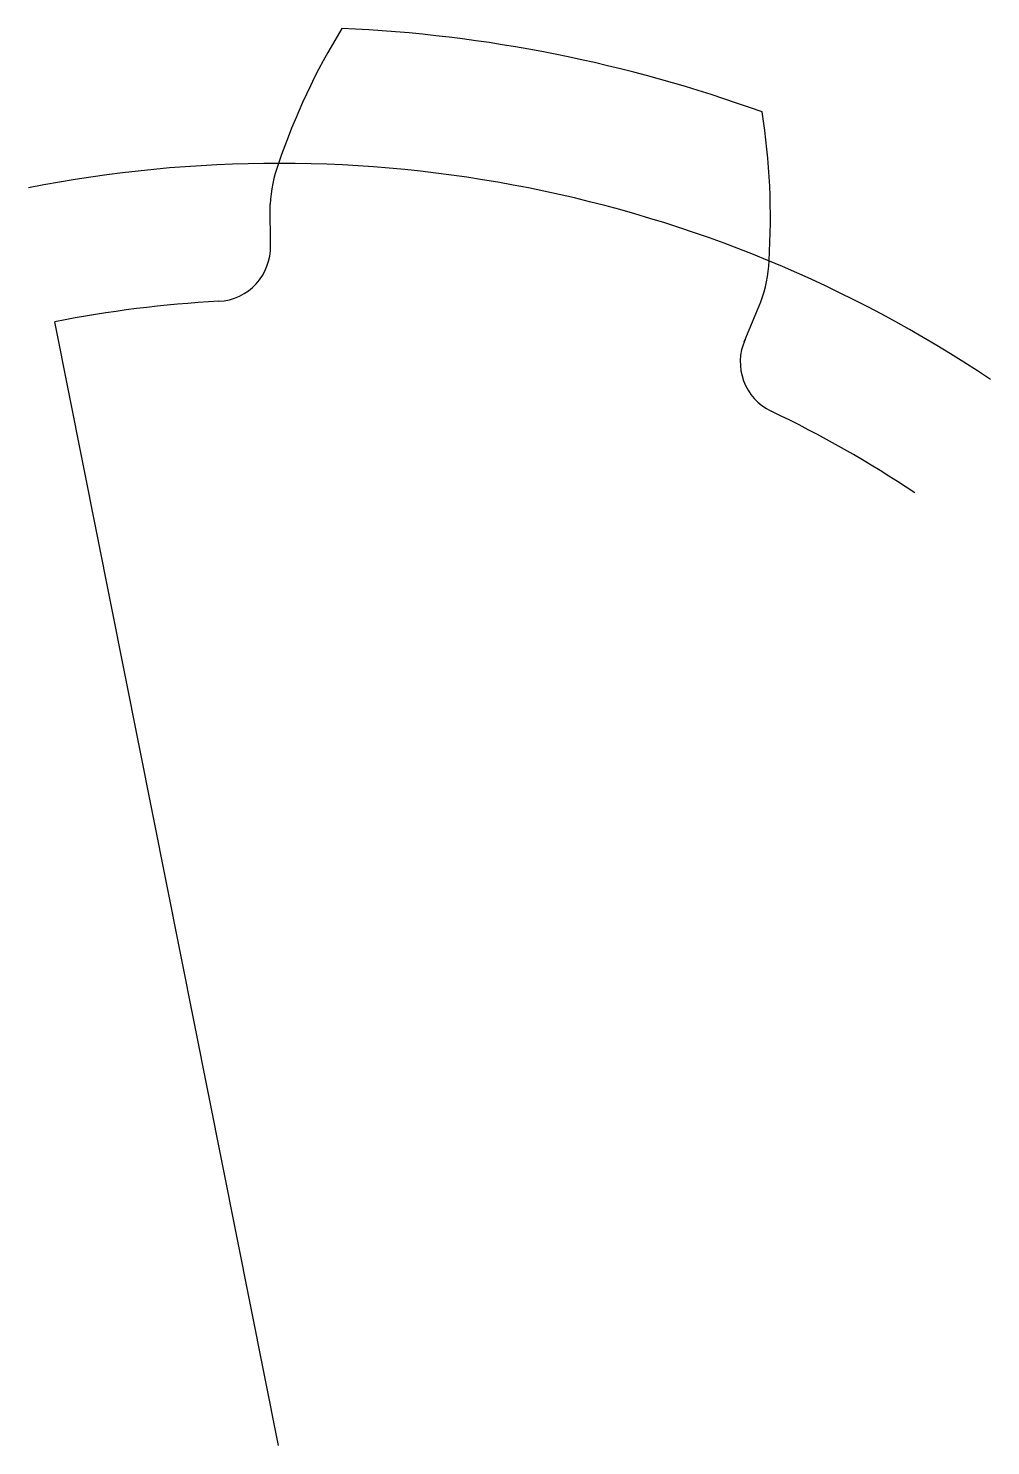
# Model space of a CAD drawing. Header units: millimetres. Extents: x 1925 to 2066, y 933 to 1141.
import ezdxf

# ---------------------------------------------------------------- set-up
doc = ezdxf.new("R2010")
doc.units = ezdxf.units.MM

msp = doc.modelspace()

# ---------------------------------------------------------------- linework, layer by layer
for p, q in [((1960.13, 1109.08), (1960.09, 1115.32)), ((2029.57, 1095.14), (2032.05, 1101)), ((1961.29, 933.32), (1928.51, 1098.09))]:
    msp.add_line(p, q)
for centre, radius, start, end in [((2054.99, 1089.35), 99, 148.4762, 161.1594), ((1961.29, 933.32), 208, 70.0642, 87.4358), ((1934.44, 1113.33), 99, 356.3406, 9.0238), ((1981.06, 1114.24), 21, 160.3054, 177.0707), ((1952.13, 1109.08), 8, 272.9827, 1.6807), ((2012.26, 1108.04), 21, 340.4293, 357.1946), ((1961.29, 933.32), 168, 92.9827, 101.25), ((2037.01, 1092.2), 8, 155.8196, 244.5173), ((1961.29, 933.32), 168, 56.25, 64.5173)]:
    msp.add_arc(centre, radius, start, end)
at = {"color": 1}
msp.add_arc((1961.29, 933.32), 188, 56.25, 101.25, dxfattribs=at)

doc.saveas('drawing.dxf')
